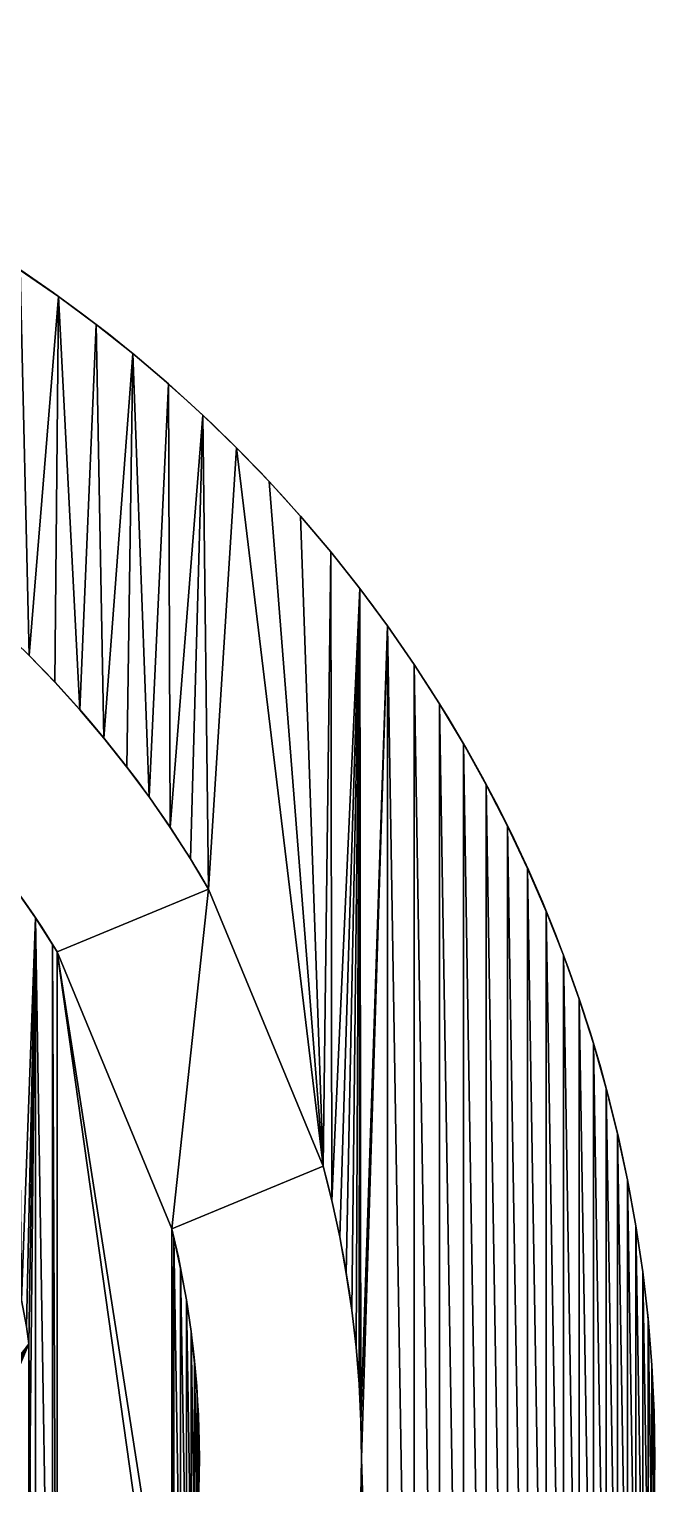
# Model space of a CAD drawing. Extents: x -88 to 88, y -88 to 88.
# Drawn here: x 49.5 to 88.1, y -1.6 to 88.1 of the extents above; entities that cross this region are included whole.
import ezdxf

# ---------------------------------------------------------------- set-up
doc = ezdxf.new("R2010")
doc.units = 0
doc.header["$MEASUREMENT"] = 0
doc.layers.get('0').update_dxf_attribs({"color": 13, "linetype": 'CONTINUOUS'})

# ---------------------------------------------------------------- blocks, each defined once
blk = doc.blocks.new('FUFO_S2')
for p, q in [((139.416, 159.712), (139.416, 159.712, 2)), ((141.732, 157.994), (141.732, 157.994, 2)), ((143.99, 156.202), (143.99, 156.202, 2)), ((146.188, 154.337), (146.188, 154.337, 2)), ((148.324, 152.401), (148.324, 152.401, 2)), ((150.396, 150.396), (150.396, 150.396, 2)), ((152.401, 148.324), (152.401, 148.324, 2)), ((154.337, 146.188), (154.337, 146.188, 2)), ((156.202, 143.99), (156.202, 143.99, 2)), ((157.994, 141.732), (157.994, 141.732, 2)), ((159.712, 139.416), (159.712, 139.416, 2)), ((137.597, 137.597), (137.597, 137.597, 2)), ((161.352, 137.046), (161.352, 137.046, 2)), ((139.19, 135.951), (139.19, 135.951, 2)), ((162.915, 134.623), (162.915, 134.623, 2)), ((140.729, 134.254), (140.729, 134.254, 2)), ((142.211, 132.508), (142.211, 132.508, 2)), ((164.397, 132.15), (164.397, 132.15, 2)), ((143.635, 130.713), (143.635, 130.713, 2)), ((165.797, 129.63), (165.797, 129.63, 2)), ((144.999, 128.873), (144.999, 128.873, 2)), ((146.303, 126.99), (146.303, 126.99, 2)), ((167.114, 127.066), (167.114, 127.066, 2)), ((147.544, 125.065), (147.544, 125.065, 2)), ((168.347, 124.459), (168.347, 124.459, 2)), ((139.33, 119.32), (148.669, 123.188)), ((139.33, 119.32, 2), (148.669, 123.188, 2)), ((148.669, 123.188), (148.669, 123.188, 2)), ((137.988, 121.434), (137.988, 121.434, 2)), ((169.494, 121.814), (169.494, 121.814, 2)), ((139.052, 119.784), (139.052, 119.784, 2)), ((139.33, 119.32), (139.33, 119.32, 2)), ((170.553, 119.133), (170.553, 119.133, 2)), ((171.525, 116.419), (171.525, 116.419, 2)), ((172.406, 113.674), (172.406, 113.674, 2)), ((173.198, 110.902), (173.198, 110.902, 2)), ((173.899, 108.105), (173.899, 108.105, 2)), ((146.401, 102.249), (155.74, 106.117)), ((146.401, 102.249, 2), (155.74, 106.117, 2)), ((155.74, 106.117), (155.74, 106.117, 2)), ((174.507, 105.287), (174.507, 105.287, 2)), ((156.271, 103.995), (156.271, 103.995, 2)), ((146.401, 102.249), (146.401, 102.249, 2)), ((175.023, 102.451), (175.023, 102.451, 2)), ((146.533, 101.725), (146.533, 101.725, 2)), ((156.755, 101.756), (156.755, 101.756, 2)), ((146.947, 99.805), (146.947, 99.805, 2)), ((175.446, 99.599), (175.446, 99.599, 2)), ((157.165, 99.503), (157.165, 99.503, 2)), ((147.299, 97.874), (147.299, 97.874, 2)), ((157.501, 97.237), (157.501, 97.237, 2)), ((175.776, 96.735), (175.776, 96.735, 2)), ((147.587, 95.932), (147.587, 95.932, 2)), ((157.763, 94.961), (157.763, 94.961, 2)), ((147.811, 93.981), (147.811, 93.981, 2)), ((176.011, 93.862), (176.011, 93.862, 2)), ((157.95, 92.678), (157.95, 92.678, 2)), ((147.972, 92.024), (147.972, 92.024, 2)), ((176.153, 90.983), (176.153, 90.983, 2)), ((148.068, 90.063), (148.068, 90.063, 2)), ((158.063, 90.39), (158.063, 90.39, 2)), ((148.1, 88.1), (148.1, 88.1, 2)), ((158.1, 88.1), (158.1, 88.1, 2)), ((176.2, 88.1), (176.2, 88.1, 2))]:
    blk.add_line(p, q)
at = {"extrusion": (0, 0, -1)}
for centre in [(-88.1, 88.1), (-88.1, 88.1, -2)]:
    blk.add_circle(centre, 88.1, dxfattribs=at)
for centre, radius, start, end in [((-88.1, 88.1), 70, 120.08436, 149.91564), ((-88.1, 88.1, -2), 70, 120.08436, 149.91564), ((-88.1, 88.1), 60, 121.35859, 148.64141), ((-88.1, 88.1, -2), 60, 121.35859, 148.64141), ((-88.1, 88.1), 70, 165.08436, 194.91564), ((-88.1, 88.1, -2), 70, 165.08436, 194.91564), ((-88.1, 88.1), 60, 166.35859, 193.64141), ((-88.1, 88.1, -2), 60, 166.35859, 193.64141)]:
    blk.add_arc(centre, radius, start, end, dxfattribs=at)
mesh = blk.add_polyface()
corners = [(121.814, 169.494), (119.32, 139.33), (119.133, 170.553), (123.188, 148.669), (124.459, 168.347), (125.065, 147.544), (127.066, 167.114), (126.99, 146.303), (128.873, 144.999), (129.63, 165.797), (130.713, 143.635), (132.15, 164.397), (132.508, 142.211), (134.623, 162.915), (134.254, 140.729), (135.951, 139.19), (137.046, 161.352), (137.597, 137.597), (139.416, 159.712), (139.19, 135.951), (140.729, 134.254), (141.732, 157.994), (142.211, 132.508), (143.99, 156.202), (143.635, 130.713), (144.999, 128.873), (146.188, 154.337), (146.303, 126.99), (148.324, 152.401), (147.544, 125.065), (148.669, 123.188), (150.396, 150.396), (155.74, 106.117), (152.401, 148.324), (154.337, 146.188), (111.67, 132.196), (110.902, 173.198), (113.674, 172.406), (113.1, 131.401), (114.503, 130.56), (116.419, 171.525), (115.879, 129.673), (117.224, 128.742), (118.538, 127.768), (119.82, 126.751), (119.784, 139.052), (121.434, 137.988), (122.28, 124.593), (123.049, 136.871)]
mesh.append_faces([[corners[k] for k in face] for face in [(0, 1, 2), (1, 0, 3), (3, 4, 5), (5, 6, 7), (7, 6, 8), (8, 9, 10), (10, 11, 12), (12, 13, 14), (14, 13, 15), (15, 16, 17), (17, 18, 19), (19, 18, 20), (20, 21, 22), (22, 23, 24), (24, 23, 25), (25, 26, 27), (27, 28, 29), (29, 28, 30), (35, 37, 38), (38, 37, 39), (39, 40, 41), (41, 40, 42), (42, 2, 43)]], dxfattribs={"vtx0": -1, "vtx1": -1})
mesh.append_faces([[corners[k] for k in face] for face in [(43, 2, 1)]], dxfattribs={"vtx0": -1, "vtx1": -1, "vtx2": -1})
mesh.append_faces([[corners[k] for k in face] for face in [(3, 0, 4), (5, 4, 6), (8, 6, 9), (10, 9, 11), (12, 11, 13), (15, 13, 16), (17, 16, 18), (20, 18, 21), (22, 21, 23), (25, 23, 26), (27, 26, 28), (30, 28, 31), (32, 31, 33), (32, 33, 34), (35, 36, 37), (39, 37, 40), (42, 40, 2), (44, 1, 45), (44, 45, 46), (47, 46, 48)]], dxfattribs={"vtx0": -1, "vtx2": -1})
mesh = blk.add_polyface()
corners = [(113.674, 172.406, 2), (114.503, 130.56, 2), (116.419, 171.525, 2), (115.879, 129.673, 2), (117.224, 128.742, 2), (119.133, 170.553, 2), (118.538, 127.768, 2), (119.32, 139.33, 2), (119.82, 126.751, 2), (119.784, 139.052, 2), (121.434, 137.988, 2), (122.28, 124.593, 2), (123.049, 136.871, 2), (123.455, 123.455, 2), (124.626, 135.701, 2), (150.396, 150.396, 2), (155.74, 106.117, 2), (152.401, 148.324, 2), (154.337, 146.188, 2), (156.202, 143.99, 2), (121.814, 169.494, 2), (123.188, 148.669, 2), (124.459, 168.347, 2), (125.065, 147.544, 2), (127.066, 167.114, 2), (126.99, 146.303, 2), (128.873, 144.999, 2), (129.63, 165.797, 2), (130.713, 143.635, 2), (132.15, 164.397, 2), (132.508, 142.211, 2), (134.623, 162.915, 2), (134.254, 140.729, 2), (135.951, 139.19, 2), (137.046, 161.352, 2), (137.597, 137.597, 2), (139.416, 159.712, 2), (139.19, 135.951, 2), (140.729, 134.254, 2), (141.732, 157.994, 2), (142.211, 132.508, 2), (143.99, 156.202, 2), (143.635, 130.713, 2), (144.999, 128.873, 2), (146.188, 154.337, 2), (146.303, 126.99, 2), (148.324, 152.401, 2), (147.544, 125.065, 2), (148.669, 123.188, 2)]
mesh.append_faces([[corners[k] for k in face] for face in [(0, 1, 2), (2, 4, 5), (7, 8, 9), (9, 8, 10), (10, 11, 12), (12, 13, 14), (15, 16, 17), (17, 16, 18), (18, 16, 19), (20, 21, 22), (22, 23, 24), (24, 26, 27), (27, 28, 29), (29, 30, 31), (31, 33, 34), (34, 35, 36), (36, 38, 39), (39, 40, 41), (41, 43, 44), (44, 45, 46), (46, 48, 15)]], dxfattribs={"vtx0": -1, "vtx1": -1})
mesh.append_faces([[corners[k] for k in face] for face in [(5, 6, 7)]], dxfattribs={"vtx0": -1, "vtx1": -1, "vtx2": -1})
mesh.append_faces([[corners[k] for k in face] for face in [(2, 1, 3), (2, 3, 4), (5, 4, 6), (7, 20, 5), (20, 7, 21), (22, 21, 23), (24, 23, 25), (24, 25, 26), (27, 26, 28), (29, 28, 30), (31, 30, 32), (31, 32, 33), (34, 33, 35), (36, 35, 37), (36, 37, 38), (39, 38, 40), (41, 40, 42), (41, 42, 43), (44, 43, 45), (46, 45, 47), (46, 47, 48)]], dxfattribs={"vtx0": -1, "vtx2": -1})
mesh = blk.add_polyface()
corners = [(137.046, 161.352, 2), (139.416, 159.712), (137.046, 161.352), (139.416, 159.712, 2)]
mesh.append_faces([[corners[k] for k in face] for face in [(0, 1, 2), (1, 0, 3)]], dxfattribs={"vtx0": -1})
mesh = blk.add_polyface()
corners = [(139.416, 159.712, 2), (141.732, 157.994), (139.416, 159.712), (141.732, 157.994, 2)]
mesh.append_faces([[corners[k] for k in face] for face in [(0, 1, 2), (1, 0, 3)]], dxfattribs={"vtx0": -1})
mesh = blk.add_polyface()
corners = [(141.732, 157.994, 2), (143.99, 156.202), (141.732, 157.994), (143.99, 156.202, 2)]
mesh.append_faces([[corners[k] for k in face] for face in [(0, 1, 2), (1, 0, 3)]], dxfattribs={"vtx0": -1})
mesh = blk.add_polyface()
corners = [(143.99, 156.202, 2), (146.188, 154.337), (143.99, 156.202), (146.188, 154.337, 2)]
mesh.append_faces([[corners[k] for k in face] for face in [(0, 1, 2), (1, 0, 3)]], dxfattribs={"vtx0": -1})
mesh = blk.add_polyface()
corners = [(146.188, 154.337, 2), (148.324, 152.401), (146.188, 154.337), (148.324, 152.401, 2)]
mesh.append_faces([[corners[k] for k in face] for face in [(0, 1, 2), (1, 0, 3)]], dxfattribs={"vtx0": -1})
mesh = blk.add_polyface()
corners = [(148.324, 152.401, 2), (150.396, 150.396), (148.324, 152.401), (150.396, 150.396, 2)]
mesh.append_faces([[corners[k] for k in face] for face in [(0, 1, 2), (1, 0, 3)]], dxfattribs={"vtx0": -1})
mesh = blk.add_polyface()
corners = [(113.713, 103.713), (109.223, 122.068), (110.323, 121.359), (111.399, 120.614), (112.45, 119.834), (113.476, 119.02), (114.474, 118.174), (114.558, 102.242), (115.444, 117.295), (148.669, 123.188), (146.401, 102.249), (139.33, 119.32), (155.74, 106.117), (150.396, 150.396), (154.337, 146.188), (156.202, 143.99), (156.271, 103.995), (157.994, 141.732), (156.755, 101.756), (157.165, 99.503), (157.501, 97.237), (158.063, 90.39), (159.712, 139.416), (118.538, 127.768), (119.32, 139.33), (119.82, 126.751), (121.434, 137.988), (121.067, 125.692), (122.28, 124.593), (123.049, 136.871), (123.455, 123.455), (124.626, 135.701), (124.593, 122.28), (125.692, 121.067), (126.164, 134.481), (126.751, 119.82), (127.661, 133.21), (127.768, 118.538), (129.116, 131.892), (128.742, 117.224), (129.673, 115.879), (130.526, 130.526), (130.56, 114.503), (131.892, 129.116), (131.401, 113.1), (132.196, 111.67), (133.21, 127.661), (132.944, 110.214), (133.643, 108.735), (134.481, 126.164), (134.294, 107.234), (134.895, 105.713), (135.701, 124.626), (135.447, 104.172), (135.947, 102.614), (136.871, 123.049), (137.139, 97.855), (137.988, 121.434)]
mesh.append_faces([[corners[k] for k in face] for face in [(9, 10, 11), (12, 15, 16), (16, 17, 18), (18, 17, 19), (19, 17, 20), (23, 24, 25), (25, 26, 27), (27, 26, 28), (28, 29, 30), (30, 31, 32), (32, 31, 33), (33, 34, 35), (35, 36, 37), (37, 38, 39), (39, 38, 40), (40, 41, 42), (42, 43, 44), (44, 43, 45), (45, 46, 47), (47, 46, 48), (48, 49, 50), (50, 49, 51), (51, 52, 53)]], dxfattribs={"vtx0": -1, "vtx1": -1})
mesh.append_faces([[corners[k] for k in face] for face in [(12, 9, 13)]], dxfattribs={"vtx0": -1, "vtx1": -1, "vtx2": -1})
mesh.append_faces([[corners[k] for k in face] for face in [(0, 1, 2), (0, 2, 3), (0, 3, 4), (0, 4, 5), (0, 5, 6), (7, 6, 8), (12, 14, 15), (16, 15, 17), (21, 17, 22), (30, 29, 31), (33, 31, 34), (35, 34, 36), (37, 36, 38), (40, 38, 41), (42, 41, 43), (45, 43, 46), (48, 46, 49), (51, 49, 52), (54, 52, 55), (56, 55, 57)]], dxfattribs={"vtx0": -1, "vtx2": -1})
mesh = blk.add_polyface()
corners = [(119.32, 139.33, 2), (118.538, 127.768, 2), (119.82, 126.751, 2), (121.434, 137.988, 2), (121.067, 125.692, 2), (122.28, 124.593, 2), (123.049, 136.871, 2), (123.455, 123.455, 2), (124.626, 135.701, 2), (124.593, 122.28, 2), (125.692, 121.067, 2), (126.164, 134.481, 2), (126.751, 119.82, 2), (127.661, 133.21, 2), (127.768, 118.538, 2), (129.116, 131.892, 2), (128.742, 117.224, 2), (129.673, 115.879, 2), (130.526, 130.526, 2), (130.56, 114.503, 2), (131.892, 129.116, 2), (131.401, 113.1, 2), (132.196, 111.67, 2), (133.21, 127.661, 2), (132.944, 110.214, 2), (133.643, 108.735, 2), (134.481, 126.164, 2), (134.294, 107.234, 2), (134.895, 105.713, 2), (135.701, 124.626, 2), (135.447, 104.172, 2), (135.947, 102.614, 2), (136.871, 123.049, 2), (137.139, 97.855, 2), (137.988, 121.434, 2), (139.33, 119.32, 2), (146.401, 102.249, 2), (148.669, 123.188, 2), (155.74, 106.117, 2), (150.396, 150.396, 2), (156.202, 143.99, 2), (156.271, 103.995, 2), (157.994, 141.732, 2), (156.755, 101.756, 2), (157.165, 99.503, 2), (157.501, 97.237, 2), (157.763, 94.961, 2), (157.95, 92.678, 2), (158.063, 90.39, 2), (159.712, 139.416, 2), (114.474, 118.174, 2), (114.558, 102.242, 2), (115.444, 117.295, 2), (115.816, 99.581, 2), (116.384, 116.384, 2), (116.508, 97.743, 2), (117.295, 115.444, 2)]
mesh.append_faces([[corners[k] for k in face] for face in [(8, 10, 11), (11, 12, 13), (13, 14, 15), (15, 17, 18), (18, 19, 20), (20, 22, 23), (23, 25, 26), (26, 28, 29), (29, 31, 32), (32, 33, 34), (35, 36, 37), (40, 41, 42), (42, 48, 49), (50, 51, 52), (52, 53, 54), (54, 55, 56)]], dxfattribs={"vtx0": -1, "vtx1": -1})
mesh.append_faces([[corners[k] for k in face] for face in [(37, 38, 39)]], dxfattribs={"vtx0": -1, "vtx1": -1, "vtx2": -1})
mesh.append_faces([[corners[k] for k in face] for face in [(0, 1, 2), (3, 2, 4), (3, 4, 5), (6, 5, 7), (8, 7, 9), (8, 9, 10), (11, 10, 12), (13, 12, 14), (15, 14, 16), (15, 16, 17), (18, 17, 19), (20, 19, 21), (20, 21, 22), (23, 22, 24), (23, 24, 25), (26, 25, 27), (26, 27, 28), (29, 28, 30), (29, 30, 31), (37, 36, 38), (40, 38, 41), (42, 41, 43), (42, 43, 44), (42, 44, 45), (42, 45, 46), (42, 46, 47)]], dxfattribs={"vtx0": -1, "vtx2": -1})
mesh = blk.add_polyface()
corners = [(150.396, 150.396), (152.401, 148.324, 2), (152.401, 148.324), (150.396, 150.396, 2)]
mesh.append_faces([[corners[k] for k in face] for face in [(0, 1, 2), (1, 0, 3)]], dxfattribs={"vtx0": -1})
mesh = blk.add_polyface()
corners = [(152.401, 148.324), (154.337, 146.188, 2), (154.337, 146.188), (152.401, 148.324, 2)]
mesh.append_faces([[corners[k] for k in face] for face in [(0, 1, 2), (1, 0, 3)]], dxfattribs={"vtx0": -1})
mesh = blk.add_polyface()
corners = [(154.337, 146.188), (156.202, 143.99, 2), (156.202, 143.99), (154.337, 146.188, 2)]
mesh.append_faces([[corners[k] for k in face] for face in [(0, 1, 2), (1, 0, 3)]], dxfattribs={"vtx0": -1})
mesh = blk.add_polyface()
corners = [(156.202, 143.99), (157.994, 141.732, 2), (157.994, 141.732), (156.202, 143.99, 2)]
mesh.append_faces([[corners[k] for k in face] for face in [(0, 1, 2), (1, 0, 3)]], dxfattribs={"vtx0": -1})
mesh = blk.add_polyface()
corners = [(146.401, 102.249, 2), (146.533, 74.475, 2), (146.533, 101.725, 2), (146.947, 76.395, 2), (146.947, 99.805, 2), (147.299, 78.326, 2), (147.299, 97.874, 2), (147.587, 80.268, 2), (147.587, 95.932, 2), (147.811, 82.219, 2), (147.811, 93.981, 2), (147.972, 84.176, 2), (147.972, 92.024, 2), (148.068, 86.137, 2), (148.068, 90.063, 2), (136.871, 123.049, 2), (135.947, 102.614, 2), (136.396, 101.041, 2), (136.794, 99.454, 2), (137.139, 97.855, 2), (137.988, 121.434, 2), (137.432, 96.245, 2), (137.591, 95.171, 2), (137.988, 54.766, 2), (139.052, 56.416, 2), (139.052, 119.784, 2), (139.33, 56.88, 2), (139.33, 119.32, 2), (146.401, 73.951, 2), (157.994, 141.732, 2), (157.95, 92.678, 2), (158.063, 90.39, 2), (159.712, 139.416, 2), (158.1, 88.1, 2), (161.352, 39.154, 2), (161.352, 137.046, 2), (162.915, 41.577, 2), (162.915, 134.623, 2), (164.397, 44.05, 2), (164.397, 132.15, 2), (165.797, 46.57, 2), (165.797, 129.63, 2), (167.114, 49.134, 2), (167.114, 127.066, 2), (168.347, 51.741, 2), (168.347, 124.459, 2), (169.494, 54.386, 2), (169.494, 121.814, 2), (170.553, 57.067, 2), (170.553, 119.133, 2), (171.525, 59.781, 2), (171.525, 116.419, 2), (172.406, 62.526, 2), (172.406, 113.674, 2), (173.198, 65.298, 2), (173.198, 110.902, 2), (173.899, 68.095, 2), (173.899, 108.105, 2), (174.507, 70.913, 2), (174.507, 105.287, 2), (175.023, 73.749, 2), (175.023, 102.451, 2), (175.446, 76.601, 2), (175.446, 99.599, 2), (175.776, 79.465, 2), (175.776, 96.735, 2), (176.011, 82.338, 2), (176.011, 93.862, 2), (176.153, 85.217, 2), (176.153, 90.983, 2), (133.1, 89.603, 2), (133.488, 89.552, 2), (133.85, 89.402, 2), (134.161, 89.163, 2), (134.399, 88.853, 2), (134.549, 88.491, 2), (134.6, 88.103, 2), (137.591, 81.029, 2)]
mesh.append_faces([[corners[k] for k in face] for face in [(0, 1, 2), (2, 3, 4), (4, 5, 6), (6, 7, 8), (8, 9, 10), (10, 11, 12), (12, 13, 14), (20, 24, 25), (25, 26, 27), (32, 34, 35), (35, 36, 37), (37, 38, 39), (39, 40, 41), (41, 42, 43), (43, 44, 45), (45, 46, 47), (47, 48, 49), (49, 50, 51), (51, 52, 53), (53, 54, 55), (55, 56, 57), (57, 58, 59), (59, 60, 61), (61, 62, 63), (63, 64, 65), (65, 66, 67), (67, 68, 69)]], dxfattribs={"vtx0": -1, "vtx1": -1})
mesh.append_faces([[corners[k] for k in face] for face in [(20, 22, 23), (0, 27, 28), (22, 76, 77)]], dxfattribs={"vtx0": -1, "vtx1": -1, "vtx2": -1})
mesh.append_faces([[corners[k] for k in face] for face in [(15, 16, 17), (15, 17, 18), (15, 18, 19), (20, 19, 21), (20, 21, 22), (29, 30, 31), (32, 31, 33), (22, 70, 71), (22, 71, 72), (22, 72, 73), (22, 73, 74), (22, 74, 75), (22, 75, 76)]], dxfattribs={"vtx0": -1, "vtx2": -1})
mesh = blk.add_polyface()
corners = [(133.85, 89.402), (137.591, 95.171), (134.161, 89.163), (134.399, 88.853), (134.549, 88.491), (134.6, 88.103), (146.533, 101.725), (146.401, 73.951), (146.401, 102.249), (146.947, 76.395), (146.947, 99.805), (147.299, 78.326), (147.299, 97.874), (147.587, 80.268), (147.587, 95.932), (147.811, 82.219), (147.811, 93.981), (147.972, 84.176), (147.972, 92.024), (148.068, 86.137), (148.068, 90.063), (148.669, 123.188), (155.74, 106.117), (157.501, 97.237), (157.994, 141.732), (157.763, 94.961), (157.95, 92.678), (158.063, 90.39), (159.712, 139.416), (158.1, 88.1), (161.352, 39.154), (161.352, 137.046), (162.915, 41.577), (162.915, 134.623), (164.397, 44.05), (164.397, 132.15), (165.797, 46.57), (165.797, 129.63), (167.114, 49.134), (167.114, 127.066), (168.347, 51.741), (168.347, 124.459), (169.494, 54.386), (169.494, 121.814), (170.553, 57.067), (170.553, 119.133), (171.525, 59.781), (171.525, 116.419), (172.406, 62.526), (172.406, 113.674), (173.198, 65.298), (173.198, 110.902), (173.899, 68.095), (173.899, 108.105), (174.507, 70.913), (174.507, 105.287), (175.023, 73.749), (175.023, 102.451), (175.446, 76.601), (175.446, 99.599), (175.776, 79.465), (175.776, 96.735), (176.011, 82.338), (176.011, 93.862), (176.153, 85.217), (176.153, 90.983), (135.447, 104.172), (135.701, 124.626), (135.947, 102.614), (136.871, 123.049), (136.396, 101.041), (136.794, 99.454), (137.139, 97.855), (137.988, 121.434), (137.432, 96.245), (137.591, 81.029), (139.052, 56.416), (139.052, 119.784), (139.33, 56.88), (139.33, 119.32)]
mesh.append_faces([[corners[k] for k in face] for face in [(0, 1, 2), (2, 1, 3), (3, 1, 4), (4, 1, 5), (6, 7, 8), (8, 21, 22), (23, 24, 25), (25, 24, 26), (26, 24, 27), (27, 28, 29), (66, 67, 68), (68, 69, 70), (70, 69, 71), (71, 69, 72), (72, 73, 74), (74, 73, 1)]], dxfattribs={"vtx0": -1, "vtx1": -1})
mesh.append_faces([[corners[k] for k in face] for face in [(1, 73, 75), (7, 79, 8)]], dxfattribs={"vtx0": -1, "vtx1": -1, "vtx2": -1})
mesh.append_faces([[corners[k] for k in face] for face in [(9, 6, 10), (11, 10, 12), (13, 12, 14), (15, 14, 16), (17, 16, 18), (19, 18, 20), (30, 28, 31), (32, 31, 33), (34, 33, 35), (36, 35, 37), (38, 37, 39), (40, 39, 41), (42, 41, 43), (44, 43, 45), (46, 45, 47), (48, 47, 49), (50, 49, 51), (52, 51, 53), (54, 53, 55), (56, 55, 57), (58, 57, 59), (60, 59, 61), (62, 61, 63), (64, 63, 65), (76, 73, 77), (78, 77, 79)]], dxfattribs={"vtx0": -1, "vtx2": -1})
mesh = blk.add_polyface()
corners = [(157.994, 141.732), (159.712, 139.416, 2), (159.712, 139.416), (157.994, 141.732, 2)]
mesh.append_faces([[corners[k] for k in face] for face in [(0, 1, 2), (1, 0, 3)]], dxfattribs={"vtx0": -1})
mesh = blk.add_polyface()
corners = [(146.401, 73.951), (146.533, 101.725), (146.533, 74.475), (146.947, 76.395), (146.947, 99.805), (147.299, 78.326), (147.299, 97.874), (147.587, 80.268), (147.587, 95.932), (147.811, 82.219), (147.811, 93.981), (147.972, 84.176), (147.972, 92.024), (148.068, 86.137), (148.068, 90.063), (148.1, 88.1), (158.1, 88.1), (159.712, 139.416), (159.712, 36.784), (161.352, 39.154), (161.352, 137.046), (162.915, 41.577), (162.915, 134.623), (164.397, 44.05), (164.397, 132.15), (165.797, 46.57), (165.797, 129.63), (167.114, 49.134), (167.114, 127.066), (168.347, 51.741), (168.347, 124.459), (169.494, 54.386), (169.494, 121.814), (170.553, 57.067), (170.553, 119.133), (171.525, 59.781), (171.525, 116.419), (172.406, 62.526), (172.406, 113.674), (173.198, 65.298), (173.198, 110.902), (173.899, 68.095), (173.899, 108.105), (174.507, 70.913), (174.507, 105.287), (175.023, 73.749), (175.023, 102.451), (175.446, 76.601), (175.446, 99.599), (175.776, 79.465), (175.776, 96.735), (176.011, 82.338), (176.011, 93.862), (176.153, 85.217), (176.153, 90.983), (176.2, 88.1), (137.591, 81.029), (137.988, 121.434), (137.988, 54.766), (139.052, 56.416), (139.052, 119.784), (139.33, 56.88), (139.33, 119.32), (148.669, 53.012), (158.063, 85.81), (136.871, 53.151), (136.396, 75.159), (136.794, 76.746), (137.139, 78.345), (137.432, 79.955), (133.488, 86.654), (133.85, 86.804), (134.161, 87.042), (134.399, 87.353), (134.549, 87.715), (134.6, 88.103), (137.591, 95.171)]
mesh.append_faces([[corners[k] for k in face] for face in [(13, 14, 15), (53, 54, 55)]], dxfattribs={"vtx0": -1})
mesh.append_faces([[corners[k] for k in face] for face in [(0, 1, 2), (2, 1, 3), (3, 4, 5), (5, 6, 7), (7, 8, 9), (9, 10, 11), (11, 12, 13), (18, 17, 19), (19, 20, 21), (21, 22, 23), (23, 24, 25), (25, 26, 27), (27, 28, 29), (29, 30, 31), (31, 32, 33), (33, 34, 35), (35, 36, 37), (37, 38, 39), (39, 40, 41), (41, 42, 43), (43, 44, 45), (45, 46, 47), (47, 48, 49), (49, 50, 51), (51, 52, 53), (58, 57, 59), (59, 60, 61), (61, 62, 63)]], dxfattribs={"vtx0": -1, "vtx1": -1})
mesh.append_faces([[corners[k] for k in face] for face in [(16, 17, 18), (56, 57, 58), (63, 62, 0), (56, 75, 76)]], dxfattribs={"vtx0": -1, "vtx1": -1, "vtx2": -1})
mesh.append_faces([[corners[k] for k in face] for face in [(18, 64, 16), (65, 66, 67), (65, 67, 68), (58, 68, 69), (58, 69, 56), (56, 70, 71), (56, 71, 72), (56, 72, 73), (56, 73, 74), (56, 74, 75)]], dxfattribs={"vtx0": -1, "vtx2": -1})
mesh = blk.add_polyface()
corners = [(146.533, 74.475, 2), (146.401, 102.249, 2), (146.401, 73.951, 2), (146.533, 101.725, 2), (146.947, 76.395, 2), (146.947, 99.805, 2), (147.299, 78.326, 2), (147.299, 97.874, 2), (147.587, 80.268, 2), (147.587, 95.932, 2), (147.811, 82.219, 2), (147.811, 93.981, 2), (147.972, 84.176, 2), (147.972, 92.024, 2), (148.068, 86.137, 2), (148.068, 90.063, 2), (148.1, 88.1, 2), (137.988, 121.434, 2), (137.988, 54.766, 2), (139.052, 56.416, 2), (139.052, 119.784, 2), (139.33, 56.88, 2), (139.33, 119.32, 2), (148.669, 53.012, 2), (157.95, 83.522, 2), (157.994, 34.468, 2), (158.063, 85.81, 2), (159.712, 36.784, 2), (158.1, 88.1, 2), (159.712, 139.416, 2), (161.352, 39.154, 2), (161.352, 137.046, 2), (162.915, 41.577, 2), (162.915, 134.623, 2), (164.397, 44.05, 2), (164.397, 132.15, 2), (165.797, 46.57, 2), (165.797, 129.63, 2), (167.114, 49.134, 2), (167.114, 127.066, 2), (168.347, 51.741, 2), (168.347, 124.459, 2), (169.494, 54.386, 2), (169.494, 121.814, 2), (170.553, 57.067, 2), (170.553, 119.133, 2), (171.525, 59.781, 2), (171.525, 116.419, 2), (172.406, 62.526, 2), (172.406, 113.674, 2), (173.198, 65.298, 2), (173.198, 110.902, 2), (173.899, 68.095, 2), (173.899, 108.105, 2), (174.507, 70.913, 2), (174.507, 105.287, 2), (175.023, 73.749, 2), (175.023, 102.451, 2), (175.446, 76.601, 2), (175.446, 99.599, 2), (175.776, 79.465, 2), (175.776, 96.735, 2), (176.011, 82.338, 2), (176.011, 93.862, 2), (176.153, 85.217, 2), (176.153, 90.983, 2), (176.2, 88.1, 2), (134.161, 87.042, 2), (137.591, 81.029, 2), (134.399, 87.353, 2), (134.549, 87.715, 2), (134.6, 88.103, 2), (135.947, 73.586, 2), (136.871, 53.151, 2), (136.396, 75.159, 2), (136.794, 76.746, 2), (137.139, 78.345, 2), (137.432, 79.955, 2), (137.591, 95.171, 2)]
mesh.append_faces([[corners[k] for k in face] for face in [(15, 14, 16), (65, 64, 66)]], dxfattribs={"vtx0": -1})
mesh.append_faces([[corners[k] for k in face] for face in [(0, 1, 2), (24, 25, 26), (26, 27, 28), (67, 68, 69), (69, 68, 70), (70, 68, 71), (72, 73, 74), (74, 73, 75), (75, 73, 76), (76, 18, 77), (77, 18, 68)]], dxfattribs={"vtx0": -1, "vtx1": -1})
mesh.append_faces([[corners[k] for k in face] for face in [(22, 23, 2), (29, 28, 27), (68, 18, 78)]], dxfattribs={"vtx0": -1, "vtx1": -1, "vtx2": -1})
mesh.append_faces([[corners[k] for k in face] for face in [(3, 0, 4), (5, 4, 6), (7, 6, 8), (9, 8, 10), (11, 10, 12), (13, 12, 14), (17, 18, 19), (20, 19, 21), (22, 21, 23), (29, 27, 30), (31, 30, 32), (33, 32, 34), (35, 34, 36), (37, 36, 38), (39, 38, 40), (41, 40, 42), (43, 42, 44), (45, 44, 46), (47, 46, 48), (49, 48, 50), (51, 50, 52), (53, 52, 54), (55, 54, 56), (57, 56, 58), (59, 58, 60), (61, 60, 62), (63, 62, 64)]], dxfattribs={"vtx0": -1, "vtx2": -1})
mesh = blk.add_polyface()
corners = [(137.597, 137.597, 2), (135.951, 139.19), (137.597, 137.597), (135.951, 139.19, 2)]
mesh.append_faces([[corners[k] for k in face] for face in [(0, 1, 2), (1, 0, 3)]], dxfattribs={"vtx0": -1})
mesh = blk.add_polyface()
corners = [(159.712, 139.416), (161.352, 137.046, 2), (161.352, 137.046), (159.712, 139.416, 2)]
mesh.append_faces([[corners[k] for k in face] for face in [(0, 1, 2), (1, 0, 3)]], dxfattribs={"vtx0": -1})
mesh = blk.add_polyface()
corners = [(137.597, 137.597, 2), (139.19, 135.951), (139.19, 135.951, 2), (137.597, 137.597)]
mesh.append_faces([[corners[k] for k in face] for face in [(0, 1, 2), (1, 0, 3)]], dxfattribs={"vtx0": -1})
mesh = blk.add_polyface()
corners = [(161.352, 137.046), (162.915, 134.623, 2), (162.915, 134.623), (161.352, 137.046, 2)]
mesh.append_faces([[corners[k] for k in face] for face in [(0, 1, 2), (1, 0, 3)]], dxfattribs={"vtx0": -1})
mesh = blk.add_polyface()
corners = [(139.19, 135.951, 2), (140.729, 134.254), (140.729, 134.254, 2), (139.19, 135.951)]
mesh.append_faces([[corners[k] for k in face] for face in [(0, 1, 2), (1, 0, 3)]], dxfattribs={"vtx0": -1})
mesh = blk.add_polyface()
corners = [(162.915, 134.623), (164.397, 132.15, 2), (164.397, 132.15), (162.915, 134.623, 2)]
mesh.append_faces([[corners[k] for k in face] for face in [(0, 1, 2), (1, 0, 3)]], dxfattribs={"vtx0": -1})
mesh = blk.add_polyface()
corners = [(140.729, 134.254, 2), (142.211, 132.508), (142.211, 132.508, 2), (140.729, 134.254)]
mesh.append_faces([[corners[k] for k in face] for face in [(0, 1, 2), (1, 0, 3)]], dxfattribs={"vtx0": -1})
mesh = blk.add_polyface()
corners = [(142.211, 132.508, 2), (143.635, 130.713), (143.635, 130.713, 2), (142.211, 132.508)]
mesh.append_faces([[corners[k] for k in face] for face in [(0, 1, 2), (1, 0, 3)]], dxfattribs={"vtx0": -1})
mesh = blk.add_polyface()
corners = [(164.397, 132.15), (165.797, 129.63, 2), (165.797, 129.63), (164.397, 132.15, 2)]
mesh.append_faces([[corners[k] for k in face] for face in [(0, 1, 2), (1, 0, 3)]], dxfattribs={"vtx0": -1})
mesh = blk.add_polyface()
corners = [(143.635, 130.713, 2), (144.999, 128.873), (144.999, 128.873, 2), (143.635, 130.713)]
mesh.append_faces([[corners[k] for k in face] for face in [(0, 1, 2), (1, 0, 3)]], dxfattribs={"vtx0": -1})
mesh = blk.add_polyface()
corners = [(165.797, 129.63), (167.114, 127.066, 2), (167.114, 127.066), (165.797, 129.63, 2)]
mesh.append_faces([[corners[k] for k in face] for face in [(0, 1, 2), (1, 0, 3)]], dxfattribs={"vtx0": -1})
mesh = blk.add_polyface()
corners = [(144.999, 128.873, 2), (146.303, 126.99), (146.303, 126.99, 2), (144.999, 128.873)]
mesh.append_faces([[corners[k] for k in face] for face in [(0, 1, 2), (1, 0, 3)]], dxfattribs={"vtx0": -1})
mesh = blk.add_polyface()
corners = [(146.303, 126.99, 2), (147.544, 125.065), (147.544, 125.065, 2), (146.303, 126.99)]
mesh.append_faces([[corners[k] for k in face] for face in [(0, 1, 2), (1, 0, 3)]], dxfattribs={"vtx0": -1})
mesh = blk.add_polyface()
corners = [(167.114, 127.066), (168.347, 124.459, 2), (168.347, 124.459), (167.114, 127.066, 2)]
mesh.append_faces([[corners[k] for k in face] for face in [(0, 1, 2), (1, 0, 3)]], dxfattribs={"vtx0": -1})
mesh = blk.add_polyface()
corners = [(147.544, 125.065, 2), (148.669, 123.188), (148.669, 123.188, 2), (147.544, 125.065)]
mesh.append_faces([[corners[k] for k in face] for face in [(0, 1, 2), (1, 0, 3)]], dxfattribs={"vtx0": -1})
mesh = blk.add_polyface()
corners = [(168.347, 124.459), (169.494, 121.814, 2), (169.494, 121.814), (168.347, 124.459, 2)]
mesh.append_faces([[corners[k] for k in face] for face in [(0, 1, 2), (1, 0, 3)]], dxfattribs={"vtx0": -1})
mesh = blk.add_polyface()
corners = [(136.871, 123.049), (137.988, 121.434, 2), (137.988, 121.434), (136.871, 123.049, 2)]
mesh.append_faces([[corners[k] for k in face] for face in [(0, 1, 2), (1, 0, 3)]], dxfattribs={"vtx0": -1})
mesh = blk.add_polyface()
corners = [(139.33, 119.32, 2), (148.669, 123.188), (139.33, 119.32), (148.669, 123.188, 2)]
mesh.append_faces([[corners[k] for k in face] for face in [(0, 1, 2), (1, 0, 3)]], dxfattribs={"vtx0": -1})
mesh = blk.add_polyface()
corners = [(137.988, 121.434), (139.052, 119.784, 2), (139.052, 119.784), (137.988, 121.434, 2)]
mesh.append_faces([[corners[k] for k in face] for face in [(0, 1, 2), (1, 0, 3)]], dxfattribs={"vtx0": -1})
mesh = blk.add_polyface()
corners = [(169.494, 121.814), (170.553, 119.133, 2), (170.553, 119.133), (169.494, 121.814, 2)]
mesh.append_faces([[corners[k] for k in face] for face in [(0, 1, 2), (1, 0, 3)]], dxfattribs={"vtx0": -1})
mesh = blk.add_polyface()
corners = [(139.052, 119.784), (139.33, 119.32, 2), (139.33, 119.32), (139.052, 119.784, 2)]
mesh.append_faces([[corners[k] for k in face] for face in [(0, 1, 2), (1, 0, 3)]], dxfattribs={"vtx0": -1})
mesh = blk.add_polyface()
corners = [(170.553, 119.133), (171.525, 116.419, 2), (171.525, 116.419), (170.553, 119.133, 2)]
mesh.append_faces([[corners[k] for k in face] for face in [(0, 1, 2), (1, 0, 3)]], dxfattribs={"vtx0": -1})
mesh = blk.add_polyface()
corners = [(171.525, 116.419), (172.406, 113.674, 2), (172.406, 113.674), (171.525, 116.419, 2)]
mesh.append_faces([[corners[k] for k in face] for face in [(0, 1, 2), (1, 0, 3)]], dxfattribs={"vtx0": -1})
mesh = blk.add_polyface()
corners = [(172.406, 113.674), (173.198, 110.902, 2), (173.198, 110.902), (172.406, 113.674, 2)]
mesh.append_faces([[corners[k] for k in face] for face in [(0, 1, 2), (1, 0, 3)]], dxfattribs={"vtx0": -1})
mesh = blk.add_polyface()
corners = [(173.198, 110.902), (173.899, 108.105, 2), (173.899, 108.105), (173.198, 110.902, 2)]
mesh.append_faces([[corners[k] for k in face] for face in [(0, 1, 2), (1, 0, 3)]], dxfattribs={"vtx0": -1})
mesh = blk.add_polyface()
corners = [(173.899, 108.105), (174.507, 105.287, 2), (174.507, 105.287), (173.899, 108.105, 2)]
mesh.append_faces([[corners[k] for k in face] for face in [(0, 1, 2), (1, 0, 3)]], dxfattribs={"vtx0": -1})
mesh = blk.add_polyface()
corners = [(155.74, 106.117, 2), (146.401, 102.249), (155.74, 106.117), (146.401, 102.249, 2)]
mesh.append_faces([[corners[k] for k in face] for face in [(0, 1, 2), (1, 0, 3)]], dxfattribs={"vtx0": -1})
mesh = blk.add_polyface()
corners = [(155.74, 106.117, 2), (156.271, 103.995), (156.271, 103.995, 2), (155.74, 106.117)]
mesh.append_faces([[corners[k] for k in face] for face in [(0, 1, 2), (1, 0, 3)]], dxfattribs={"vtx0": -1})
mesh = blk.add_polyface()
corners = [(174.507, 105.287), (175.023, 102.451, 2), (175.023, 102.451), (174.507, 105.287, 2)]
mesh.append_faces([[corners[k] for k in face] for face in [(0, 1, 2), (1, 0, 3)]], dxfattribs={"vtx0": -1})
mesh = blk.add_polyface()
corners = [(156.271, 103.995, 2), (156.755, 101.756), (156.755, 101.756, 2), (156.271, 103.995)]
mesh.append_faces([[corners[k] for k in face] for face in [(0, 1, 2), (1, 0, 3)]], dxfattribs={"vtx0": -1})
mesh = blk.add_polyface()
corners = [(146.401, 102.249), (146.533, 101.725, 2), (146.533, 101.725), (146.401, 102.249, 2)]
mesh.append_faces([[corners[k] for k in face] for face in [(0, 1, 2), (1, 0, 3)]], dxfattribs={"vtx0": -1})
mesh = blk.add_polyface()
corners = [(175.023, 102.451), (175.446, 99.599, 2), (175.446, 99.599), (175.023, 102.451, 2)]
mesh.append_faces([[corners[k] for k in face] for face in [(0, 1, 2), (1, 0, 3)]], dxfattribs={"vtx0": -1})
mesh = blk.add_polyface()
corners = [(146.533, 101.725), (146.947, 99.805, 2), (146.947, 99.805), (146.533, 101.725, 2)]
mesh.append_faces([[corners[k] for k in face] for face in [(0, 1, 2), (1, 0, 3)]], dxfattribs={"vtx0": -1})
mesh = blk.add_polyface()
corners = [(156.755, 101.756, 2), (157.165, 99.503), (157.165, 99.503, 2), (156.755, 101.756)]
mesh.append_faces([[corners[k] for k in face] for face in [(0, 1, 2), (1, 0, 3)]], dxfattribs={"vtx0": -1})
mesh = blk.add_polyface()
corners = [(146.947, 99.805), (147.299, 97.874, 2), (147.299, 97.874), (146.947, 99.805, 2)]
mesh.append_faces([[corners[k] for k in face] for face in [(0, 1, 2), (1, 0, 3)]], dxfattribs={"vtx0": -1})
mesh = blk.add_polyface()
corners = [(175.446, 99.599), (175.776, 96.735, 2), (175.776, 96.735), (175.446, 99.599, 2)]
mesh.append_faces([[corners[k] for k in face] for face in [(0, 1, 2), (1, 0, 3)]], dxfattribs={"vtx0": -1})
mesh = blk.add_polyface()
corners = [(157.165, 99.503, 2), (157.501, 97.237), (157.501, 97.237, 2), (157.165, 99.503)]
mesh.append_faces([[corners[k] for k in face] for face in [(0, 1, 2), (1, 0, 3)]], dxfattribs={"vtx0": -1})
mesh = blk.add_polyface()
corners = [(147.299, 97.874), (147.587, 95.932, 2), (147.587, 95.932), (147.299, 97.874, 2)]
mesh.append_faces([[corners[k] for k in face] for face in [(0, 1, 2), (1, 0, 3)]], dxfattribs={"vtx0": -1})
mesh = blk.add_polyface()
corners = [(157.501, 97.237, 2), (157.763, 94.961), (157.763, 94.961, 2), (157.501, 97.237)]
mesh.append_faces([[corners[k] for k in face] for face in [(0, 1, 2), (1, 0, 3)]], dxfattribs={"vtx0": -1})
mesh = blk.add_polyface()
corners = [(175.776, 96.735), (176.011, 93.862, 2), (176.011, 93.862), (175.776, 96.735, 2)]
mesh.append_faces([[corners[k] for k in face] for face in [(0, 1, 2), (1, 0, 3)]], dxfattribs={"vtx0": -1})
mesh = blk.add_polyface()
corners = [(147.587, 95.932), (147.811, 93.981, 2), (147.811, 93.981), (147.587, 95.932, 2)]
mesh.append_faces([[corners[k] for k in face] for face in [(0, 1, 2), (1, 0, 3)]], dxfattribs={"vtx0": -1})
mesh = blk.add_polyface()
corners = [(157.763, 94.961, 2), (157.95, 92.678), (157.95, 92.678, 2), (157.763, 94.961)]
mesh.append_faces([[corners[k] for k in face] for face in [(0, 1, 2), (1, 0, 3)]], dxfattribs={"vtx0": -1})
mesh = blk.add_polyface()
corners = [(147.811, 93.981), (147.972, 92.024, 2), (147.972, 92.024), (147.811, 93.981, 2)]
mesh.append_faces([[corners[k] for k in face] for face in [(0, 1, 2), (1, 0, 3)]], dxfattribs={"vtx0": -1})
mesh = blk.add_polyface()
corners = [(176.011, 93.862), (176.153, 90.983, 2), (176.153, 90.983), (176.011, 93.862, 2)]
mesh.append_faces([[corners[k] for k in face] for face in [(0, 1, 2), (1, 0, 3)]], dxfattribs={"vtx0": -1})
mesh = blk.add_polyface()
corners = [(157.95, 92.678, 2), (158.063, 90.39), (158.063, 90.39, 2), (157.95, 92.678)]
mesh.append_faces([[corners[k] for k in face] for face in [(0, 1, 2), (1, 0, 3)]], dxfattribs={"vtx0": -1})
mesh = blk.add_polyface()
corners = [(147.972, 92.024), (148.068, 90.063, 2), (148.068, 90.063), (147.972, 92.024, 2)]
mesh.append_faces([[corners[k] for k in face] for face in [(0, 1, 2), (1, 0, 3)]], dxfattribs={"vtx0": -1})
mesh = blk.add_polyface()
corners = [(176.153, 90.983), (176.2, 88.1, 2), (176.2, 88.1), (176.153, 90.983, 2)]
mesh.append_faces([[corners[k] for k in face] for face in [(0, 1, 2), (1, 0, 3)]], dxfattribs={"vtx0": -1})
mesh = blk.add_polyface()
corners = [(148.068, 90.063), (148.1, 88.1, 2), (148.1, 88.1), (148.068, 90.063, 2)]
mesh.append_faces([[corners[k] for k in face] for face in [(0, 1, 2), (1, 0, 3)]], dxfattribs={"vtx0": -1})
mesh = blk.add_polyface()
corners = [(158.063, 90.39, 2), (158.1, 88.1), (158.1, 88.1, 2), (158.063, 90.39)]
mesh.append_faces([[corners[k] for k in face] for face in [(0, 1, 2), (1, 0, 3)]], dxfattribs={"vtx0": -1})
mesh = blk.add_polyface()
corners = [(148.1, 88.1), (148.068, 86.137, 2), (148.068, 86.137), (148.1, 88.1, 2)]
mesh.append_faces([[corners[k] for k in face] for face in [(0, 1, 2), (1, 0, 3)]], dxfattribs={"vtx0": -1})
mesh = blk.add_polyface()
corners = [(158.1, 88.1, 2), (158.063, 85.81), (158.063, 85.81, 2), (158.1, 88.1)]
mesh.append_faces([[corners[k] for k in face] for face in [(0, 1, 2), (1, 0, 3)]], dxfattribs={"vtx0": -1})
mesh = blk.add_polyface()
corners = [(176.2, 88.1), (176.153, 85.217, 2), (176.153, 85.217), (176.2, 88.1, 2)]
mesh.append_faces([[corners[k] for k in face] for face in [(0, 1, 2), (1, 0, 3)]], dxfattribs={"vtx0": -1})

msp = doc.modelspace()

# ---------------------------------------------------------------- block references
msp.add_blockref('FUFO_S2', (-88.1, -88.1))

doc.saveas('drawing.dxf')
